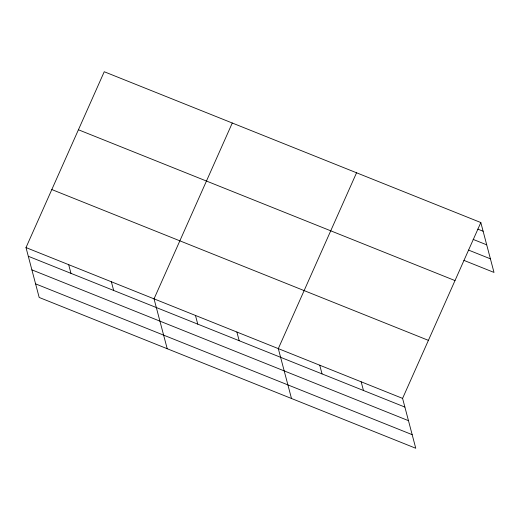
<?xml version="1.0" encoding="UTF-8"?>
<svg xmlns="http://www.w3.org/2000/svg" width="520" height="520" viewBox="0 0 520 520"><rect width="100%" height="100%" fill="white"/><g stroke="black" fill="none" stroke-linecap="round" stroke-linejoin="round"><path stroke-width="0.78" d="M480.825 222.547L402.584 398.385L415.76 448.26L39.176 297.453L26 247.578L104.241 71.741L480.825 222.547L494 272.422L463.873 260.358M232.278 123.019L154.037 298.851L167.213 348.725M356.551 172.783L278.311 348.621L291.486 398.489M477.848 229.131L483.119 231.244M473.154 239.401L486.714 244.829M468.566 250.088L490.412 258.83M78.422 129.766L455.007 280.579M51.818 189.553L428.402 340.36M26 247.578L402.584 398.385M28.295 256.269L404.885 407.075M31.889 269.861L408.473 420.667M35.587 283.861L412.172 434.668M361.16 381.797L363.46 390.488M319.735 365.209L322.036 373.9M236.886 332.033L239.187 340.724M195.462 315.445L197.763 324.136M111.358 281.762L113.659 290.453M68.679 264.673L70.974 273.364"/></g></svg>
